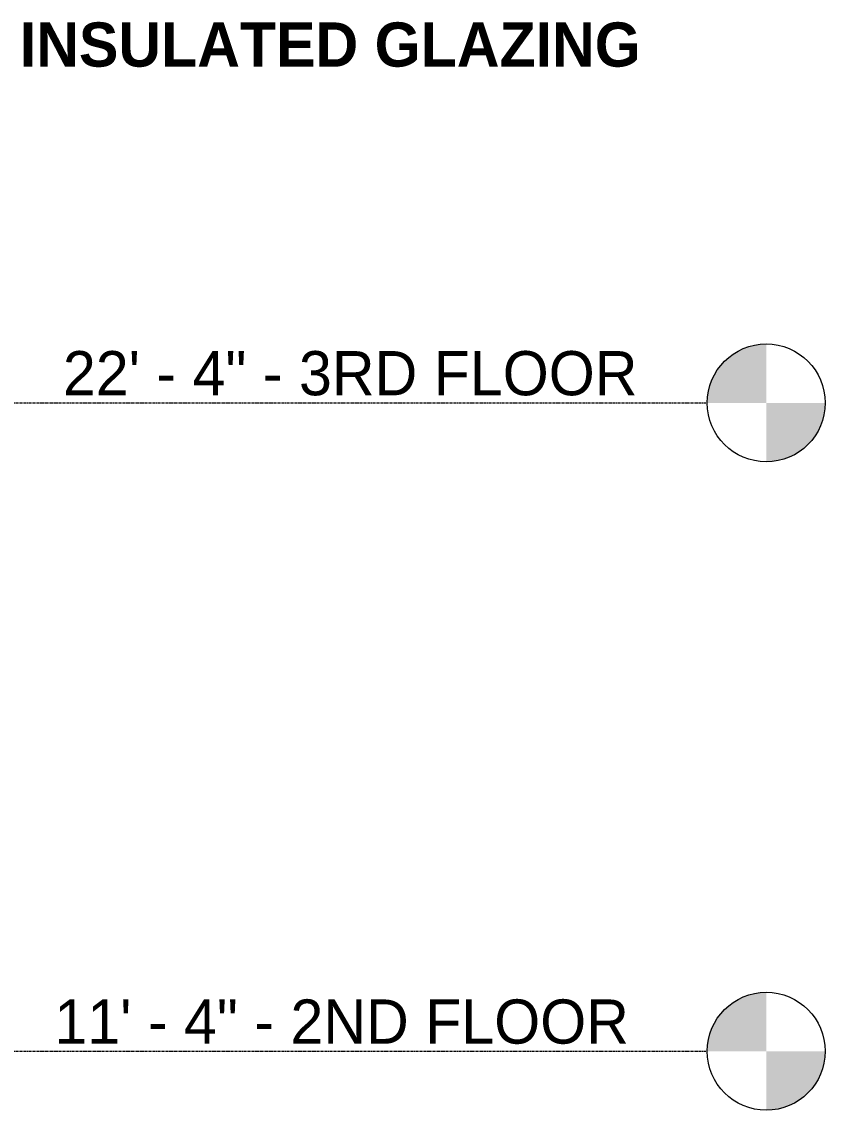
# Model space of a CAD drawing. Header units: inches. Extents: x 9661 to 15313, y -314 to 660.
# Drawn here: x 15149.4 to 15312.9, y 124 to 345.6 of the extents above; entities that cross this region are included whole.
import ezdxf

# ---------------------------------------------------------------- set-up
doc = ezdxf.new("R2010")
doc.units = ezdxf.units.IN
doc.header["$MEASUREMENT"] = 0
doc.linetypes.add('Grid Line 1_2_', pattern=[0.875, 0.5, -0.125, 0.125, -0.125])
for name, color, linetype, lineweight in [('A-FLOR-LEVL', 51, 'Continuous', 9), ('A-FLOR-LEVL-1', 51, 'Grid Line 1_2_', 9), ('G-ANNO-TEXT-1', 231, 'Continuous', 9)]:
    doc.layers.add(name, color=color, linetype=linetype, lineweight=lineweight)
doc.styles.add('Century Gothic', font='ufonts.com_century-gothic.ttf', dxfattribs={"height": 9})
doc.styles.add('Century Gothic_B', font='GOTHICB.TTF', dxfattribs={"height": 9})

# ---------------------------------------------------------------- blocks, each defined once
blk = doc.blocks.new('Level - Level Head - Circle-50818-BUILDING SECTION - NORTH_SOUTH AT ELEVATOR AND COURTYARD - LOOKING EAST')
at = {"layer": 'A-FLOR-LEVL'}
h = blk.add_hatch(color=256, dxfattribs=at)
edge = h.paths.add_edge_path(flags=0)
edge.add_line((-1818.95, 0), (-1830.95, 0))
edge.add_arc((-1818.95, 0), 12, 90, 180, ccw=False)
edge.add_line((-1818.95, 12), (-1818.95, 0))
h = blk.add_hatch(color=256, dxfattribs=at)
edge = h.paths.add_edge_path(flags=0)
edge.add_line((-1818.95, -12), (-1818.95, 0))
edge.add_line((-1818.95, 0), (-1806.95, 0))
edge.add_arc((-1818.95, 0), 12, 270, 360, ccw=False)
blk.add_circle((-1818.95, 0), 12, dxfattribs=at)

msp = doc.modelspace()

# ---------------------------------------------------------------- linework, layer by layer
at = {"layer": 'A-FLOR-LEVL-1'}
for p, q in [((12951.92718, 268), (15288.94326, 268)), ((12951.92718, 136), (15288.94326, 136))]:
    msp.add_line(p, q, dxfattribs=at)

# ---------------------------------------------------------------- block references
at = {"layer": 'A-FLOR-LEVL'}
for p in [(17119.89164, 268), (17119.89164, 136)]:
    msp.add_blockref('Level - Level Head - Circle-50818-BUILDING SECTION - NORTH_SOUTH AT ELEVATOR AND COURTYARD - LOOKING EAST', p, dxfattribs=at)

# ---------------------------------------------------------------- texts
at = {"layer": 'A-FLOR-LEVL', "char_height": 9, "attachment_point": 1, "style": 'Century Gothic'}
for s, insert, width in [('22\' - 4" - 3RD FLOOR', (15157.81984, 278.55078), 145.137), ('11\' - 4" - 2ND FLOOR', (15156.08126, 146.55078), 147.258)]:
    msp.add_mtext(s, dxfattribs=dict(at, insert=insert, width=width))
at = {"layer": 'G-ANNO-TEXT-1', "insert": (15149.04702, 345.46244), "char_height": 9, "width": 149.682, "attachment_point": 1, "style": 'Century Gothic_B'}
msp.add_mtext('INSULATED GLAZING', dxfattribs=at)

doc.saveas('drawing.dxf')
